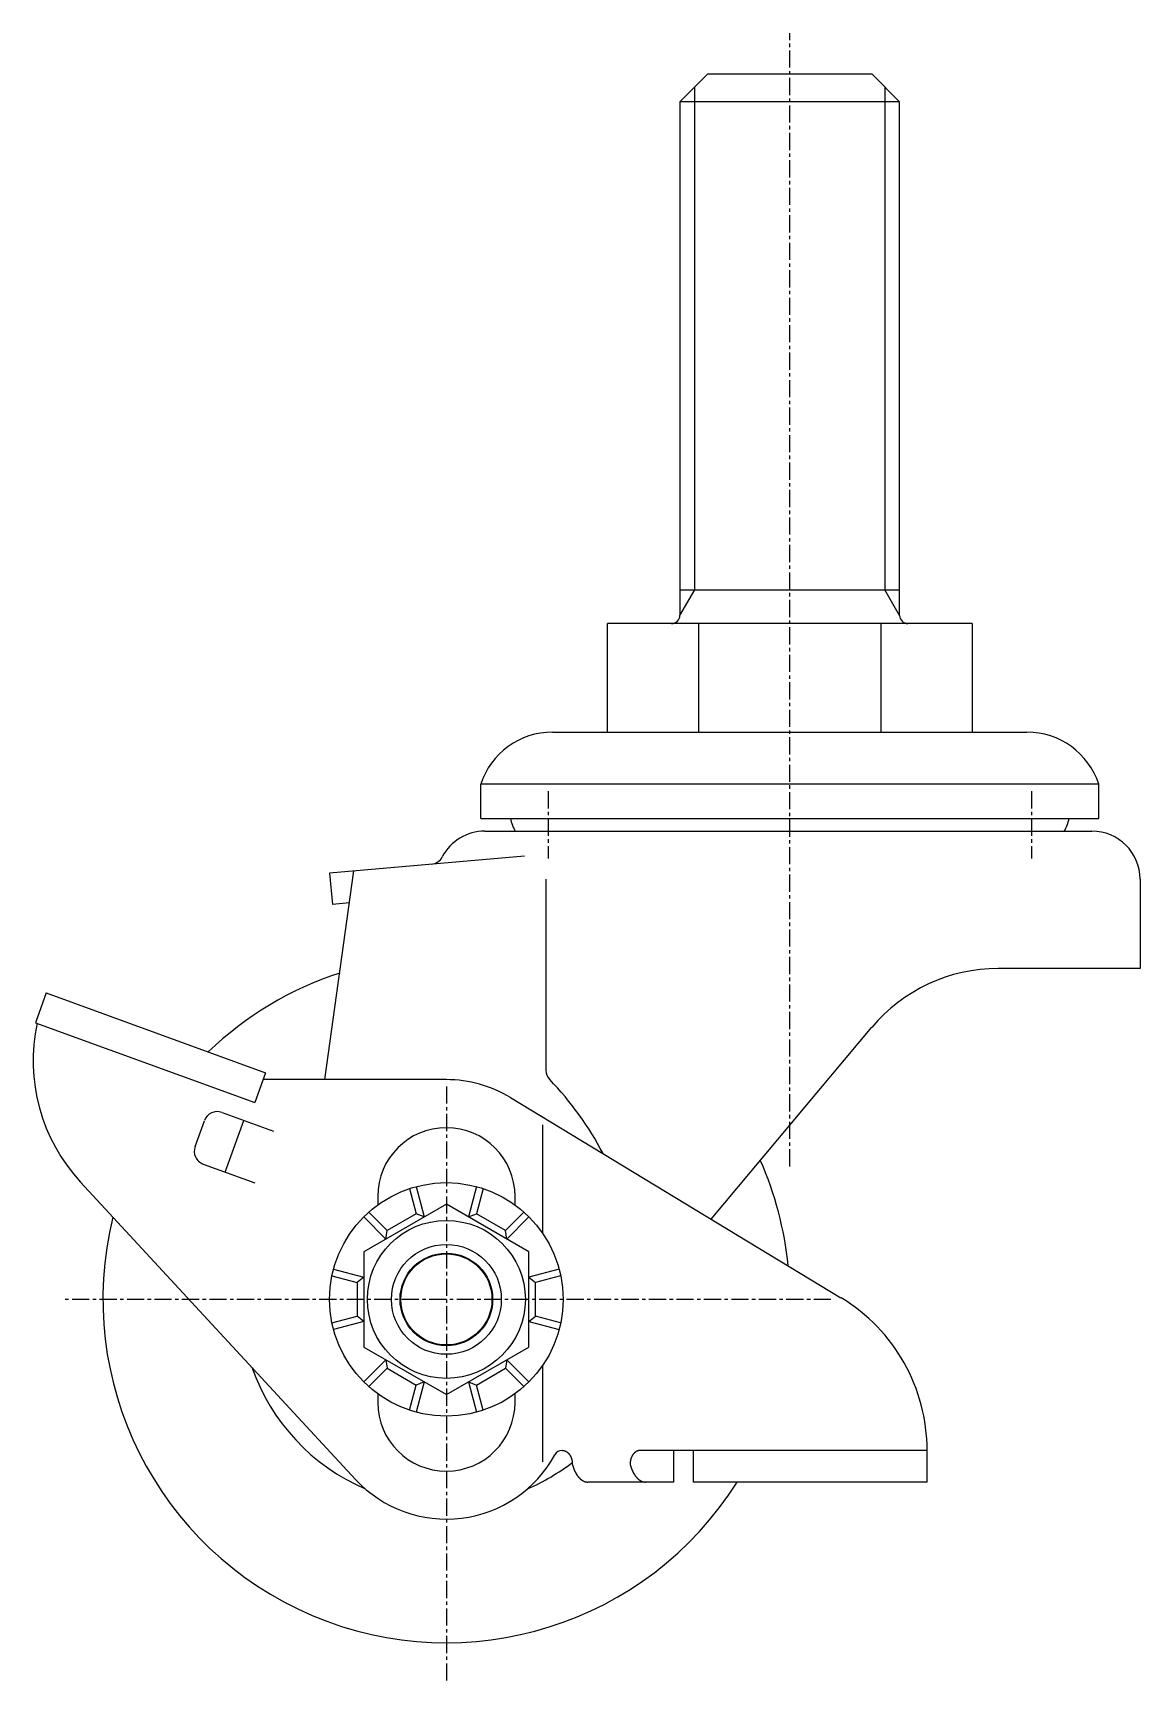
# Model space of a CAD drawing. Extents: x -4392 to -4179, y -765 to -423.
# Drawn here: x -4262.9 to -4182.3, y -647.4 to -527.2 of the extents above; entities that cross this region are included whole.
import ezdxf

# ---------------------------------------------------------------- set-up
doc = ezdxf.new("R2010")
doc.units = 0
doc.linetypes.add('CENTER', pattern=[2, 1.25, -0.25, 0.25, -0.25])
doc.layers.get('0').update_dxf_attribs({"linetype": 'CONTINUOUS'})
doc.layers.get('DEFPOINTS').update_dxf_attribs({"linetype": 'CONTINUOUS'})
doc.layers.add('CENTER', color=1, linetype='CENTER')

msp = doc.modelspace()

# ---------------------------------------------------------------- linework, layer by layer
at = {"color": 7, "linetype": 'CONTINUOUS'}
for p, q in [((-4215.84, -532.17), (-4213.84, -530.17)), ((-4201.84, -530.17), (-4213.84, -530.17)), ((-4199.84, -532.17), (-4201.84, -530.17)), ((-4215.84, -532.17), (-4215.84, -569.57)), ((-4199.84, -532.17), (-4215.84, -532.17)), ((-4199.84, -569.57), (-4199.84, -532.17)), ((-4215.84, -567.7), (-4199.84, -567.7)), ((-4194.56, -570.17), (-4221.12, -570.17)), ((-4221.12, -578.07), (-4221.12, -570.17)), ((-4214.48, -570.17), (-4214.48, -578.07)), ((-4201.2, -570.17), (-4201.2, -578.07)), ((-4194.56, -570.17), (-4194.56, -578.07)), ((-4225.11, -578.07), (-4190.57, -578.07)), ((-4185.34, -581.87), (-4230.34, -581.87)), ((-4230.34, -584.37), (-4230.34, -581.87)), ((-4185.34, -584.37), (-4185.34, -581.87)), ((-4230.34, -584.37), (-4185.34, -584.37)), ((-4230.04, -585.28), (-4185.84, -585.28)), ((-4227.16, -587.09), (-4241.34, -588.33)), ((-4241.7, -603.37), (-4239.57, -588.17)), ((-4241.34, -588.33), (-4241.14, -590.62)), ((-4225.6, -588.78), (-4225.6, -602.68)), ((-4182.34, -588.78), (-4182.34, -595.28)), ((-4239.9, -590.51), (-4241.14, -590.62)), ((-4182.34, -595.28), (-4192.67, -595.28)), ((-4261.97, -597.06), (-4262.76, -599.23)), ((-4261.97, -597.06), (-4246, -602.88)), ((-4262.76, -599.23), (-4246.78, -605.04)), ((-4213.57, -613.52), (-4201.86, -599.56)), ((-4246, -602.88), (-4246.78, -605.04)), ((-4232.84, -603.37), (-4246.17, -603.37)), ((-4249.17, -605.76), (-4245.42, -607.13)), ((-4228.18, -604.67), (-4204.11, -619.25)), ((-4251.14, -608.24), (-4250.46, -606.36)), ((-4248.95, -610.11), (-4247.58, -606.35)), ((-4225.84, -606.67), (-4225.84, -614.55)), ((-4250.54, -609.52), (-4246.78, -610.89)), ((-4259.48, -610.83), (-4239.45, -632.48)), ((-4235.52, -611.3), (-4235.03, -613.13)), ((-4235.04, -611.16), (-4234.45, -613.37)), ((-4230.64, -611.16), (-4231.24, -613.37)), ((-4230.16, -611.3), (-4230.65, -613.13)), ((-4238.49, -613.02), (-4237.15, -614.35)), ((-4237.84, -611.87), (-4237.84, -612.5)), ((-4227.2, -613.02), (-4228.53, -614.35)), ((-4227.84, -612.5), (-4227.84, -611.87)), ((-4238.85, -613.36), (-4237.24, -614.98)), ((-4234.45, -613.37), (-4235.03, -613.13)), ((-4231.24, -613.37), (-4230.65, -613.13)), ((-4226.83, -613.36), (-4228.45, -614.98)), ((-4237.24, -614.98), (-4237.15, -614.35)), ((-4228.45, -614.98), (-4228.53, -614.35)), ((-4241.17, -617.66), (-4239.34, -618.15)), ((-4241.05, -617.17), (-4238.84, -617.76)), ((-4238.84, -617.76), (-4239.34, -618.15)), ((-4224.63, -617.17), (-4226.84, -617.76)), ((-4226.84, -617.76), (-4226.34, -618.15)), ((-4224.52, -617.66), (-4226.34, -618.15)), ((-4241.17, -621.08), (-4239.34, -620.6)), ((-4238.84, -620.98), (-4241.05, -621.57)), ((-4238.84, -620.98), (-4239.34, -620.6)), ((-4226.84, -620.98), (-4226.34, -620.6)), ((-4226.84, -620.98), (-4224.63, -621.57)), ((-4224.52, -621.08), (-4226.34, -620.6)), ((-4237.24, -623.76), (-4238.85, -625.38)), ((-4237.24, -623.76), (-4237.15, -624.39)), ((-4228.45, -623.76), (-4228.53, -624.39)), ((-4228.45, -623.76), (-4226.83, -625.38)), ((-4238.49, -625.72), (-4237.15, -624.39)), ((-4227.2, -625.72), (-4228.53, -624.39)), ((-4225.84, -624.19), (-4225.84, -631.19)), ((-4235.52, -627.44), (-4235.03, -625.61)), ((-4234.45, -625.37), (-4235.04, -627.58)), ((-4234.45, -625.37), (-4235.03, -625.61)), ((-4231.24, -625.37), (-4230.64, -627.58)), ((-4231.24, -625.37), (-4230.65, -625.61)), ((-4230.16, -627.44), (-4230.65, -625.61)), ((-4237.84, -626.24), (-4237.84, -626.87)), ((-4227.84, -626.87), (-4227.84, -626.24)), ((-4224.39, -630.37), (-4224.42, -630.37)), ((-4197.84, -630.37), (-4218.75, -630.37)), ((-4216.29, -632.67), (-4216.29, -630.37)), ((-4214.84, -632.67), (-4214.84, -630.37)), ((-4197.84, -632.67), (-4197.84, -630.37)), ((-4216.29, -632.67), (-4222.55, -632.67)), ((-4197.84, -632.67), (-4214.84, -632.67))]:
    msp.add_line(p, q, dxfattribs=at)
at = {"color": 3, "linetype": 'CONTINUOUS'}
for p, q in [((-4214.76, -567.7), (-4214.76, -531.09)), ((-4200.93, -531.09), (-4200.93, -567.7)), ((-4215.84, -569.57), (-4214.76, -567.7)), ((-4199.84, -569.57), (-4200.93, -567.7))]:
    msp.add_line(p, q, dxfattribs=at)
at = {"color": 7, "linetype": 'CONTINUOUS'}
msp.add_lwpolyline([(-4238.84, -622.84), (-4232.84, -626.3), (-4226.84, -622.84), (-4226.84, -615.91), (-4232.84, -612.44), (-4238.84, -615.91)], close=True, dxfattribs=at)
for points in [[(-4235.03, -613.13), (-4237.15, -614.35)], [(-4228.53, -614.35), (-4230.65, -613.13)], [(-4239.34, -618.15), (-4239.34, -620.6)], [(-4226.34, -620.6), (-4226.34, -618.15)], [(-4237.15, -624.39), (-4235.03, -625.61)], [(-4230.65, -625.61), (-4228.53, -624.39)]]:
    msp.add_lwpolyline(points, dxfattribs=at)
for points in [[(-4224.39, -630.37, 0), (-4224.38, -630.37, 0), (-4224.37, -630.37, 0), (-4224.36, -630.37, 0), (-4224.35, -630.37, 0), (-4224.34, -630.37, 0), (-4224.33, -630.37, 0), (-4224.32, -630.37, 0), (-4224.32, -630.38, 0), (-4224.31, -630.38, 0), (-4224.3, -630.38, 0), (-4224.29, -630.38, 0), (-4224.28, -630.38, 0), (-4224.27, -630.38, 0), (-4224.26, -630.39, 0), (-4224.25, -630.39, 0), (-4224.25, -630.39, 0), (-4224.24, -630.39, 0), (-4224.23, -630.39, 0), (-4224.22, -630.4, 0), (-4224.21, -630.4, 0), (-4224.2, -630.4, 0), (-4224.19, -630.41, 0), (-4224.19, -630.41, 0), (-4224.18, -630.41, 0), (-4224.17, -630.42, 0), (-4224.16, -630.42, 0), (-4224.15, -630.42, 0), (-4224.14, -630.43, 0), (-4224.14, -630.43, 0), (-4224.13, -630.44, 0), (-4224.12, -630.44, 0), (-4224.11, -630.45, 0), (-4224.1, -630.45, 0), (-4224.1, -630.46, 0), (-4224.09, -630.46, 0), (-4224.08, -630.47, 0), (-4224.07, -630.47, 0), (-4224.06, -630.48, 0), (-4224.06, -630.48, 0), (-4224.05, -630.49, 0), (-4224.04, -630.49, 0), (-4224.03, -630.5, 0), (-4224.02, -630.51, 0), (-4224.02, -630.51, 0), (-4224.01, -630.52, 0), (-4224, -630.53, 0), (-4223.99, -630.53, 0), (-4223.99, -630.54, 0), (-4223.98, -630.55, 0), (-4223.97, -630.55, 0), (-4223.97, -630.56, 0), (-4223.96, -630.57, 0), (-4223.95, -630.58, 0), (-4223.94, -630.58, 0), (-4223.94, -630.59, 0), (-4223.93, -630.6, 0), (-4223.92, -630.61, 0), (-4223.92, -630.61, 0), (-4223.91, -630.62, 0), (-4223.9, -630.63, 0), (-4223.9, -630.64, 0), (-4223.89, -630.65, 0), (-4223.89, -630.65, 0), (-4223.88, -630.66, 0), (-4223.87, -630.67, 0), (-4223.87, -630.68, 0), (-4223.86, -630.69, 0), (-4223.85, -630.7, 0), (-4223.85, -630.71, 0), (-4223.84, -630.72, 0), (-4223.84, -630.73, 0), (-4223.83, -630.74, 0), (-4223.83, -630.75, 0), (-4223.82, -630.76, 0), (-4223.82, -630.77, 0), (-4223.81, -630.77, 0), (-4223.8, -630.78, 0), (-4223.8, -630.79, 0), (-4223.79, -630.8, 0), (-4223.79, -630.82, 0), (-4223.78, -630.83, 0), (-4223.78, -630.84, 0), (-4223.78, -630.85, 0), (-4223.77, -630.86, 0), (-4223.77, -630.87, 0), (-4223.76, -630.88, 0), (-4223.76, -630.89, 0), (-4223.75, -630.9, 0), (-4223.75, -630.91, 0), (-4223.75, -630.92, 0), (-4223.74, -630.93, 0), (-4223.74, -630.94, 0), (-4223.73, -630.96, 0), (-4223.73, -630.97, 0), (-4223.73, -630.98, 0), (-4223.72, -630.99, 0), (-4223.72, -631, 0), (-4223.72, -631.01, 0), (-4223.71, -631.02, 0), (-4223.71, -631.03, 0), (-4223.71, -631.05, 0), (-4223.7, -631.06, 0), (-4223.7, -631.07, 0), (-4223.7, -631.08, 0), (-4223.7, -631.09, 0), (-4223.69, -631.1, 0), (-4223.69, -631.12, 0), (-4223.69, -631.13, 0), (-4223.69, -631.14, 0), (-4223.69, -631.15, 0), (-4223.68, -631.16, 0), (-4223.68, -631.18, 0), (-4223.68, -631.19, 0), (-4223.68, -631.2, 0), (-4223.68, -631.21, 0), (-4223.68, -631.22, 0), (-4223.68, -631.24, 0), (-4223.67, -631.25, 0), (-4223.67, -631.26, 0), (-4223.67, -631.27, 0), (-4223.67, -631.28, 0), (-4223.67, -631.3, 0), (-4223.67, -631.31, 0), (-4223.67, -631.32, 0), (-4223.67, -631.33, 0), (-4223.67, -631.35, 0), (-4223.67, -631.36, 0), (-4223.67, -631.37, 0)], [(-4218.75, -630.37, 0), (-4218.76, -630.37, 0), (-4218.76, -630.37, 0), (-4218.77, -630.37, 0), (-4218.78, -630.37, 0), (-4218.79, -630.37, 0), (-4218.8, -630.37, 0), (-4218.81, -630.37, 0), (-4218.82, -630.38, 0), (-4218.83, -630.38, 0), (-4218.83, -630.38, 0), (-4218.84, -630.38, 0), (-4218.85, -630.38, 0), (-4218.86, -630.38, 0), (-4218.87, -630.39, 0), (-4218.88, -630.39, 0), (-4218.89, -630.39, 0), (-4218.9, -630.39, 0), (-4218.9, -630.39, 0), (-4218.91, -630.4, 0), (-4218.92, -630.4, 0), (-4218.93, -630.4, 0), (-4218.94, -630.41, 0), (-4218.95, -630.41, 0), (-4218.96, -630.41, 0), (-4218.96, -630.42, 0), (-4218.97, -630.42, 0), (-4218.98, -630.42, 0), (-4218.99, -630.43, 0), (-4219, -630.43, 0), (-4219.01, -630.44, 0), (-4219.01, -630.44, 0), (-4219.02, -630.45, 0), (-4219.03, -630.45, 0), (-4219.04, -630.46, 0), (-4219.05, -630.46, 0), (-4219.05, -630.47, 0), (-4219.06, -630.47, 0), (-4219.07, -630.48, 0), (-4219.08, -630.48, 0), (-4219.09, -630.49, 0), (-4219.09, -630.49, 0), (-4219.1, -630.5, 0), (-4219.11, -630.51, 0), (-4219.12, -630.51, 0), (-4219.12, -630.52, 0), (-4219.13, -630.53, 0), (-4219.14, -630.53, 0), (-4219.15, -630.54, 0), (-4219.15, -630.55, 0), (-4219.16, -630.55, 0), (-4219.17, -630.56, 0), (-4219.17, -630.57, 0), (-4219.18, -630.58, 0), (-4219.19, -630.58, 0), (-4219.2, -630.59, 0), (-4219.2, -630.6, 0), (-4219.21, -630.61, 0), (-4219.22, -630.61, 0), (-4219.22, -630.62, 0), (-4219.23, -630.63, 0), (-4219.24, -630.64, 0), (-4219.24, -630.65, 0), (-4219.25, -630.65, 0), (-4219.25, -630.66, 0), (-4219.26, -630.67, 0), (-4219.27, -630.68, 0), (-4219.27, -630.69, 0), (-4219.28, -630.7, 0), (-4219.28, -630.71, 0), (-4219.29, -630.72, 0), (-4219.3, -630.73, 0), (-4219.3, -630.74, 0), (-4219.31, -630.75, 0), (-4219.31, -630.76, 0), (-4219.32, -630.77, 0), (-4219.32, -630.77, 0), (-4219.33, -630.78, 0), (-4219.33, -630.79, 0), (-4219.34, -630.8, 0), (-4219.34, -630.82, 0), (-4219.35, -630.83, 0), (-4219.35, -630.84, 0), (-4219.36, -630.85, 0), (-4219.36, -630.86, 0), (-4219.37, -630.87, 0), (-4219.37, -630.88, 0), (-4219.38, -630.89, 0), (-4219.38, -630.9, 0), (-4219.38, -630.91, 0), (-4219.39, -630.92, 0), (-4219.39, -630.93, 0), (-4219.4, -630.94, 0), (-4219.4, -630.96, 0), (-4219.4, -630.97, 0), (-4219.41, -630.98, 0), (-4219.41, -630.99, 0), (-4219.41, -631, 0), (-4219.42, -631.01, 0), (-4219.42, -631.02, 0), (-4219.42, -631.03, 0), (-4219.43, -631.05, 0), (-4219.43, -631.06, 0), (-4219.43, -631.07, 0), (-4219.43, -631.08, 0), (-4219.44, -631.09, 0), (-4219.44, -631.1, 0), (-4219.44, -631.12, 0), (-4219.44, -631.13, 0), (-4219.44, -631.14, 0), (-4219.45, -631.15, 0), (-4219.45, -631.16, 0), (-4219.45, -631.18, 0), (-4219.45, -631.19, 0), (-4219.45, -631.2, 0), (-4219.45, -631.21, 0), (-4219.46, -631.22, 0), (-4219.46, -631.24, 0), (-4219.46, -631.25, 0), (-4219.46, -631.26, 0), (-4219.46, -631.27, 0), (-4219.46, -631.28, 0), (-4219.46, -631.3, 0), (-4219.46, -631.31, 0), (-4219.46, -631.32, 0), (-4219.46, -631.33, 0), (-4219.46, -631.35, 0), (-4219.46, -631.36, 0), (-4219.46, -631.37, 0)], [(-4223.67, -631.37, 0), (-4223.66, -631.39, 0), (-4223.66, -631.41, 0), (-4223.65, -631.42, 0), (-4223.65, -631.44, 0), (-4223.64, -631.46, 0), (-4223.64, -631.48, 0), (-4223.63, -631.5, 0), (-4223.63, -631.51, 0), (-4223.62, -631.53, 0), (-4223.62, -631.55, 0), (-4223.61, -631.57, 0), (-4223.61, -631.58, 0), (-4223.6, -631.6, 0), (-4223.59, -631.62, 0), (-4223.59, -631.63, 0), (-4223.58, -631.65, 0), (-4223.58, -631.67, 0), (-4223.57, -631.68, 0), (-4223.56, -631.7, 0), (-4223.56, -631.72, 0), (-4223.55, -631.73, 0), (-4223.54, -631.75, 0), (-4223.54, -631.76, 0), (-4223.53, -631.78, 0), (-4223.52, -631.8, 0), (-4223.52, -631.81, 0), (-4223.51, -631.83, 0), (-4223.5, -631.84, 0), (-4223.5, -631.86, 0), (-4223.49, -631.88, 0), (-4223.48, -631.89, 0), (-4223.48, -631.9, 0), (-4223.47, -631.92, 0), (-4223.46, -631.93, 0), (-4223.45, -631.95, 0), (-4223.45, -631.96, 0), (-4223.44, -631.98, 0), (-4223.43, -631.99, 0), (-4223.42, -632.01, 0), (-4223.41, -632.02, 0), (-4223.41, -632.03, 0), (-4223.4, -632.05, 0), (-4223.39, -632.06, 0), (-4223.38, -632.08, 0), (-4223.38, -632.09, 0), (-4223.37, -632.1, 0), (-4223.36, -632.12, 0), (-4223.35, -632.13, 0), (-4223.34, -632.14, 0), (-4223.33, -632.15, 0), (-4223.33, -632.17, 0), (-4223.32, -632.18, 0), (-4223.31, -632.19, 0), (-4223.3, -632.21, 0), (-4223.29, -632.22, 0), (-4223.28, -632.23, 0), (-4223.27, -632.24, 0), (-4223.26, -632.25, 0), (-4223.26, -632.26, 0), (-4223.25, -632.27, 0), (-4223.24, -632.29, 0), (-4223.23, -632.3, 0), (-4223.22, -632.31, 0), (-4223.21, -632.32, 0), (-4223.2, -632.33, 0), (-4223.19, -632.34, 0), (-4223.18, -632.35, 0), (-4223.17, -632.36, 0), (-4223.16, -632.37, 0), (-4223.15, -632.38, 0), (-4223.14, -632.39, 0), (-4223.13, -632.4, 0), (-4223.12, -632.41, 0), (-4223.11, -632.42, 0), (-4223.11, -632.43, 0), (-4223.1, -632.44, 0), (-4223.09, -632.45, 0), (-4223.08, -632.45, 0), (-4223.07, -632.46, 0), (-4223.06, -632.47, 0), (-4223.05, -632.48, 0), (-4223.04, -632.49, 0), (-4223.03, -632.5, 0), (-4223.02, -632.5, 0), (-4223.01, -632.51, 0), (-4223, -632.52, 0), (-4222.99, -632.52, 0), (-4222.98, -632.53, 0), (-4222.96, -632.54, 0), (-4222.95, -632.54, 0), (-4222.94, -632.55, 0), (-4222.93, -632.56, 0), (-4222.92, -632.56, 0), (-4222.91, -632.57, 0), (-4222.9, -632.58, 0), (-4222.89, -632.58, 0), (-4222.88, -632.59, 0), (-4222.87, -632.59, 0), (-4222.86, -632.6, 0), (-4222.85, -632.6, 0), (-4222.84, -632.61, 0), (-4222.83, -632.61, 0), (-4222.82, -632.62, 0), (-4222.81, -632.62, 0), (-4222.8, -632.62, 0), (-4222.79, -632.63, 0), (-4222.78, -632.63, 0), (-4222.76, -632.64, 0), (-4222.75, -632.64, 0), (-4222.74, -632.64, 0), (-4222.73, -632.65, 0), (-4222.72, -632.65, 0), (-4222.71, -632.65, 0), (-4222.7, -632.65, 0), (-4222.69, -632.66, 0), (-4222.68, -632.66, 0), (-4222.67, -632.66, 0), (-4222.66, -632.66, 0), (-4222.65, -632.66, 0), (-4222.64, -632.66, 0), (-4222.62, -632.67, 0), (-4222.61, -632.67, 0), (-4222.6, -632.67, 0), (-4222.59, -632.67, 0), (-4222.58, -632.67, 0), (-4222.57, -632.67, 0), (-4222.56, -632.67, 0), (-4222.55, -632.67, 0)], [(-4219.46, -631.37, 0), (-4219.46, -631.39, 0), (-4219.45, -631.41, 0), (-4219.45, -631.42, 0), (-4219.44, -631.44, 0), (-4219.44, -631.46, 0), (-4219.43, -631.48, 0), (-4219.43, -631.5, 0), (-4219.42, -631.51, 0), (-4219.42, -631.53, 0), (-4219.41, -631.55, 0), (-4219.41, -631.57, 0), (-4219.4, -631.58, 0), (-4219.4, -631.6, 0), (-4219.39, -631.62, 0), (-4219.38, -631.63, 0), (-4219.38, -631.65, 0), (-4219.37, -631.67, 0), (-4219.37, -631.68, 0), (-4219.36, -631.7, 0), (-4219.35, -631.72, 0), (-4219.35, -631.73, 0), (-4219.34, -631.75, 0), (-4219.33, -631.76, 0), (-4219.33, -631.78, 0), (-4219.32, -631.8, 0), (-4219.31, -631.81, 0), (-4219.31, -631.83, 0), (-4219.3, -631.84, 0), (-4219.29, -631.86, 0), (-4219.29, -631.88, 0), (-4219.28, -631.89, 0), (-4219.27, -631.9, 0), (-4219.26, -631.92, 0), (-4219.26, -631.93, 0), (-4219.25, -631.95, 0), (-4219.24, -631.96, 0), (-4219.23, -631.98, 0), (-4219.23, -631.99, 0), (-4219.22, -632.01, 0), (-4219.21, -632.02, 0), (-4219.2, -632.03, 0), (-4219.19, -632.05, 0), (-4219.19, -632.06, 0), (-4219.18, -632.08, 0), (-4219.17, -632.09, 0), (-4219.16, -632.1, 0), (-4219.15, -632.12, 0), (-4219.15, -632.13, 0), (-4219.14, -632.14, 0), (-4219.13, -632.15, 0), (-4219.12, -632.17, 0), (-4219.11, -632.18, 0), (-4219.1, -632.19, 0), (-4219.09, -632.21, 0), (-4219.09, -632.22, 0), (-4219.08, -632.23, 0), (-4219.07, -632.24, 0), (-4219.06, -632.25, 0), (-4219.05, -632.26, 0), (-4219.04, -632.27, 0), (-4219.03, -632.29, 0), (-4219.02, -632.3, 0), (-4219.01, -632.31, 0), (-4219, -632.32, 0), (-4219, -632.33, 0), (-4218.99, -632.34, 0), (-4218.98, -632.35, 0), (-4218.97, -632.36, 0), (-4218.96, -632.37, 0), (-4218.95, -632.38, 0), (-4218.94, -632.39, 0), (-4218.93, -632.4, 0), (-4218.92, -632.41, 0), (-4218.91, -632.42, 0), (-4218.9, -632.43, 0), (-4218.89, -632.44, 0), (-4218.88, -632.45, 0), (-4218.87, -632.45, 0), (-4218.86, -632.46, 0), (-4218.85, -632.47, 0), (-4218.84, -632.48, 0), (-4218.83, -632.49, 0), (-4218.82, -632.5, 0), (-4218.81, -632.5, 0), (-4218.8, -632.51, 0), (-4218.79, -632.52, 0), (-4218.78, -632.52, 0), (-4218.77, -632.53, 0), (-4218.76, -632.54, 0), (-4218.75, -632.54, 0), (-4218.74, -632.55, 0), (-4218.73, -632.56, 0), (-4218.72, -632.56, 0), (-4218.71, -632.57, 0), (-4218.7, -632.58, 0), (-4218.69, -632.58, 0), (-4218.68, -632.59, 0), (-4218.67, -632.59, 0), (-4218.66, -632.6, 0), (-4218.65, -632.6, 0), (-4218.63, -632.61, 0), (-4218.62, -632.61, 0), (-4218.61, -632.62, 0), (-4218.6, -632.62, 0), (-4218.59, -632.62, 0), (-4218.58, -632.63, 0), (-4218.57, -632.63, 0), (-4218.56, -632.64, 0), (-4218.55, -632.64, 0), (-4218.54, -632.64, 0), (-4218.53, -632.65, 0), (-4218.52, -632.65, 0), (-4218.51, -632.65, 0), (-4218.5, -632.65, 0), (-4218.48, -632.66, 0), (-4218.47, -632.66, 0), (-4218.46, -632.66, 0), (-4218.45, -632.66, 0), (-4218.44, -632.66, 0), (-4218.43, -632.66, 0), (-4218.42, -632.67, 0), (-4218.41, -632.67, 0), (-4218.4, -632.67, 0), (-4218.39, -632.67, 0), (-4218.38, -632.67, 0), (-4218.37, -632.67, 0), (-4218.35, -632.67, 0), (-4218.34, -632.67, 0)]]:
    msp.add_polyline3d(points, dxfattribs=at)
for radius in [8.5, 5.75, 4, 3.37]:
    msp.add_circle((-4232.84, -619.37), radius, dxfattribs=at)
at = {"color": 3, "linetype": 'CONTINUOUS'}
msp.add_circle((-4232.84, -619.37), 3.32, dxfattribs=at)
at = {"color": 7, "linetype": 'CONTINUOUS'}
for centre, radius, start, end in [((-4216.44, -569.57), 0.6, 270, 0), ((-4199.24, -569.57), 0.6, 180, 270), ((-4225.11, -583.57), 5.5, 90, 161.9955), ((-4190.57, -583.57), 5.5, 18.0045, 90), ((-4230.04, -588.78), 3.5, 90, 152.2599), ((-4225.44, -583.85), 2.78, 190.7807, 210.9566), ((-4190.24, -583.85), 2.78, 329.0434, 349.2193), ((-4185.84, -588.78), 3.5, 0, 90), ((-4234.02, -586.69), 1, 275, 332.2599), ((-4232.84, -619.37), 25, 108.1039, 133.8961), ((-4192.67, -607.28), 12, 90, 140), ((-4249.93, -602), 13, 167.8493, 222.7672), ((-4232.84, -612.37), 9, 58.8001, 90), ((-4224.6, -602.68), 1, 180, 224.0774), ((-4241.84, -619.37), 23, 27.4868, 44.0774), ((-4249.52, -606.7), 1, 70, 160), ((-4232.84, -611.87), 5, 0, 180), ((-4250.2, -608.58), 1, 160, 250), ((-4232.84, -619.37), 25, 5.6343, 23.8961), ((-4232.84, -619.37), 25, 166.1428, 327.8593), ((-4210.84, -630.37), 13, 0, 58.8001), ((-4232.84, -619.37), 15, 199.2407, 246.7872), ((-4232.84, -626.87), 5, 180, 0), ((-4232.84, -626.37), 9, 222.7672, 331.369), ((-4224.42, -630.97), 0.6, 90, 151.369), ((-4232.84, -619.37), 15, 293.2128, 307.6792)]:
    msp.add_arc(centre, radius, start, end, dxfattribs=at)
at = {"layer": 'CENTER', "color": 1, "linetype": 'CENTER'}
for p, q in [((-4207.84, -609.69), (-4207.84, -527.17)), ((-4225.44, -582.37), (-4225.44, -587.28)), ((-4190.24, -582.37), (-4190.24, -587.28)), ((-4232.84, -603.87), (-4232.84, -647.37)), ((-4204.84, -619.37), (-4260.84, -619.37))]:
    msp.add_line(p, q, dxfattribs=at)
at = {"layer": 'DEFPOINTS', "color": 0, "linetype": 'BYBLOCK'}
msp.add_point((-4216, -569.98), dxfattribs=at)

doc.saveas('drawing.dxf')
